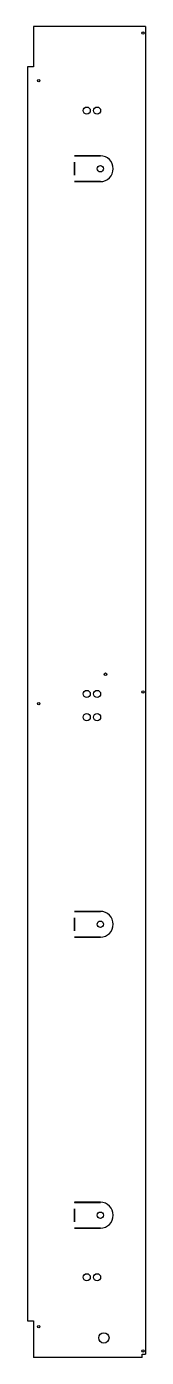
# Model space of a CAD drawing. Header units: millimetres. Extents: x 22 to 204, y -922 to 1138.
import ezdxf

# ---------------------------------------------------------------- set-up
doc = ezdxf.new("R2010")
doc.units = ezdxf.units.MM

msp = doc.modelspace()

# ---------------------------------------------------------------- linework, layer by layer
at = {"color": 7, "linetype": 'Continuous', "lineweight": 25}
for p, q in [((30.8, 1138), (30.8, 1075.5)), ((204, 1138), (30.8, 1138)), ((204, 1138), (204, -917)), ((21.5, 1075.5), (21.5, -865.5)), ((30.8, 1075.5), (21.5, 1075.5)), ((134.2, 938), (94.2, 938)), ((94.2, 938), (94.2, 937.9)), ((94.2, 937.9), (134.2, 937.9)), ((94.2, 928), (94.2, 908)), ((94.2, 908), (94.2, 928)), ((94.2, 928), (94.2, 928)), ((94.2, 908), (94.2, 908)), ((94.2, 898), (134.2, 898)), ((134.2, 898), (94.2, 898)), ((94.2, 898), (94.2, 898)), ((134.2, -231.6), (94.2, -231.6)), ((94.2, -231.6), (94.2, -231.6)), ((94.2, -231.6), (134.2, -231.6)), ((94.2, -241.6), (94.2, -261.6)), ((94.2, -261.6), (94.2, -241.6)), ((94.2, -241.6), (94.2, -241.6)), ((94.2, -261.6), (94.2, -261.6)), ((134.2, -271.5), (94.2, -271.5)), ((94.2, -271.5), (94.2, -271.6)), ((94.2, -271.6), (134.2, -271.6)), ((134.2, -682), (94.2, -682)), ((94.2, -682), (94.2, -682.1)), ((94.2, -682.1), (134.2, -682.1)), ((94.2, -692), (94.2, -712)), ((94.2, -712), (94.2, -692)), ((94.2, -692), (94.2, -692)), ((94.2, -712), (94.2, -712)), ((94.2, -722), (134.2, -722)), ((134.2, -722), (94.2, -722)), ((94.2, -722), (94.2, -722)), ((21.5, -865.5), (30.8, -865.5)), ((30.8, -865.5), (30.8, -922)), ((199, -922), (30.8, -922)), ((199, -917), (204, -917)), ((199, -922), (199, -917))]:
    msp.add_line(p, q, dxfattribs=at)
for centre, radius in [((200, 1128), 1.8), ((38.9, 1054.5), 1.8), ((113.2, 1008), 5.5), ((129.2, 1008), 5.5), ((134.2, 918), 5), ((142.2, 135.4), 2), ((113.2, 105), 5.5), ((129.2, 105), 5.5), ((200, 108), 1.8), ((38.9, 90), 1.8), ((113.2, 69), 5.5), ((129.2, 69), 5.5), ((134.2, -251.6), 5), ((134.2, -702), 5), ((113.2, -798), 5.5), ((129.2, -798), 5.5), ((38.9, -874.5), 1.8), ((139.7, -892), 8), ((200, -912), 1.8)]:
    msp.add_circle(centre, radius, dxfattribs=at)
for centre in [(134.2, 918), (134.2, 918), (134.2, -251.6), (134.2, -251.6), (134.2, -702), (134.2, -702)]:
    msp.add_arc(centre, 20, 270, 90, dxfattribs=at)

doc.saveas('drawing.dxf')
